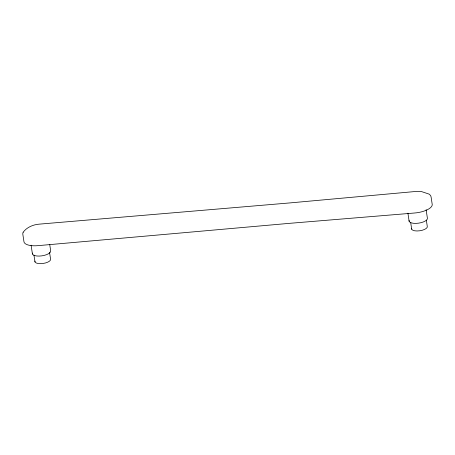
<?xml version="1.0" encoding="UTF-8"?>
<svg xmlns="http://www.w3.org/2000/svg" width="455" height="455" viewBox="0 0 455 455"><rect width="100%" height="100%" fill="white"/><g stroke="black" fill="none" stroke-linecap="round" stroke-linejoin="round"><path stroke-width="0.68" d="M426.113 209.71L427.347 217.871A9.305 3.577 -8.6 0 1 418.475 223.177A9.305 3.577 -8.6 0 1 409.085 220.396M426.335 220.152L427.256 226.249A7.951 3.054 -8.6 0 1 419.669 230.787A7.951 3.054 -8.6 0 1 411.644 228.41M410.672 222.432L411.695 229.206M407.908 213.167L409.142 221.329M49.714 244.437L50.636 250.563A9.305 3.577 -8.6 0 1 41.763 255.869A9.305 3.577 -8.6 0 1 32.373 253.088M49.521 252.167L50.545 258.94A7.951 3.054 -8.6 0 1 42.963 263.479A7.951 3.054 -8.6 0 1 34.933 261.102M33.96 255.124L34.984 261.898M31.094 245.177L32.43 254.021M23.154 232.232L22.75 233.751L23.916 241.446A15.783 6.063 -8.6 0 0 37.879 245.66L288.976 223.382L414.312 213.025A15.828 6.08 -8.6 0 0 432.25 204.653L431.084 196.958L430.623 195.525L429.111 194.114L421.307 191.515L416.154 191.436L290.341 202.879L39.124 224.156C33.061 224.639 26.839 227.273 23.154 232.232"/></g></svg>
